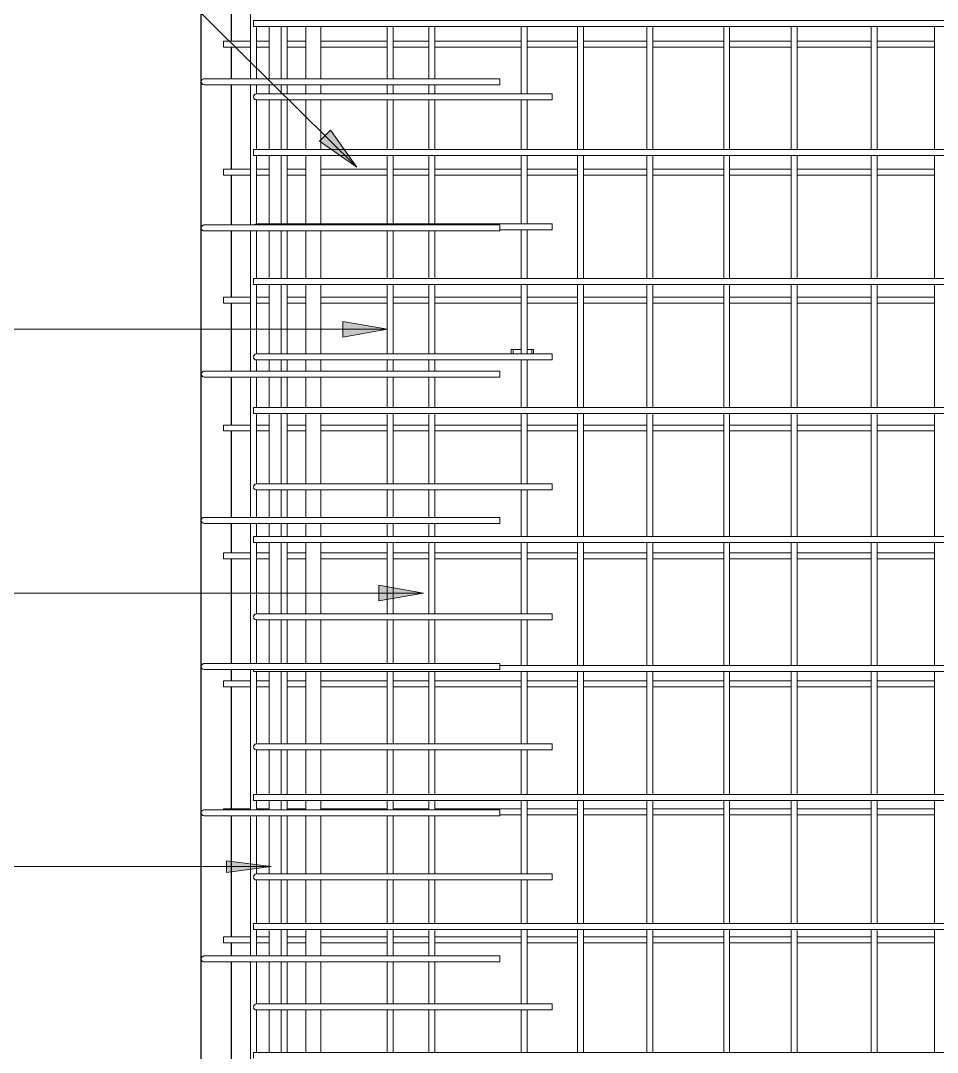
# Model space of a CAD drawing. Header units: millimetres. Extents: x 15382 to 36280, y -2060 to 13564.
# Drawn here: x 18068 to 19296, y 734 to 2115 of the extents above; entities that cross this region are included whole.
import ezdxf

# ---------------------------------------------------------------- set-up
doc = ezdxf.new("R2010")
doc.units = ezdxf.units.MM
for name, color, linetype, lineweight in [('A-GENM', 13, 'Continuous', 18), ('A-WALL', 113, 'Continuous', 25), ('S-RBAR', 171, 'Continuous', 18), ('S-RBAR-IDEN', 171, 'Continuous', 9)]:
    doc.layers.add(name, color=color, linetype=linetype, lineweight=lineweight)

# ---------------------------------------------------------------- blocks, each defined once
blk = doc.blocks.new('RR spread anchor face based - RR-SA-2_5-200-V7-Elevation Front 1')
at = {"layer": 'A-GENM'}
for p, q in [((18725.1, 1675), (18727.6, 1675)), ((18725.1, 1669.1), (18725.1, 1675)), ((18727.6, 1675), (18738.6, 1675)), ((18727.6, 1675), (18727.6, 1669.1)), ((18746.6, 1675), (18752.6, 1675)), ((18752.6, 1675), (18755.1, 1675)), ((18752.6, 1675), (18752.6, 1669.1)), ((18755.1, 1675), (18755.1, 1669.1))]:
    blk.add_line(p, q, dxfattribs=at)

msp = doc.modelspace()

# ---------------------------------------------------------------- hatches: boundary and pattern name
at = {"layer": 'S-RBAR-IDEN'}
for points in [[(18518.5, 1919.2), (18483.3, 1968.9), (18468.4, 1953.9)], [(18559.5, 1702.1), (18499.5, 1712.7), (18499.5, 1691.6)], [(18607.9, 1348.9), (18547.9, 1359.5), (18547.9, 1338.3)], [(18403.9, 982.5), (18343.9, 990.4), (18343.9, 974.6)]]:
    msp.add_hatch(color=256, dxfattribs=at).paths.add_polyline_path(points)

# ---------------------------------------------------------------- linework, layer by layer
at = {"layer": 'A-WALL'}
for p, q in [((18310.1, -1395), (18310.1, 3060)), ((18350.1, 2225.4), (18350.1, 2087.9)), ((18350.1, 2079.9), (18350.1, 2037.6)), ((18350.1, 2029.6), (18350.1, 1916.6)), ((18350.1, 1908.6), (18350.1, 1841.8)), ((18350.1, 1833.8), (18350.1, 1745.2)), ((18350.1, 1737.2), (18350.1, 1646)), ((18350.1, 1638), (18350.1, 1573.9)), ((18350.1, 1565.9), (18350.1, 1450.2)), ((18350.1, 1442.2), (18350.1, 1402.5)), ((18350.1, 1394.5), (18350.1, 1254.4)), ((18350.1, 1246.4), (18350.1, 1231.2)), ((18350.1, 1223.2), (18350.1, 1059.8)), ((18350.1, 1050.6), (18350.1, 888.5)), ((18350.1, 880.5), (18350.1, 862.8)), ((18350.1, 854.8), (18350.1, 717.1))]:
    msp.add_line(p, q, dxfattribs=at)
at = {"layer": 'S-RBAR'}
for p, q in [((18376.1, 2037.6), (18376.1, 2225.4)), ((18380.1, 2115.5), (20434.6, 2115.5)), ((18380.1, 2107.5), (18380.1, 2115.5)), ((18380.1, 2107.5), (20434.6, 2107.5)), ((18384.1, 2037.6), (18384.1, 2107.5)), ((18401.1, 2037.6), (18401.1, 2107.5)), ((18417.1, 2037.6), (18417.1, 2107.5)), ((18417.3, 2037.6), (18417.3, 2107.5)), ((18425.3, 2037.6), (18425.3, 2107.5)), ((18450.1, 2037.6), (18450.1, 2107.5)), ((18470.1, 2037.6), (18470.1, 2107.5)), ((18559.2, 2037.6), (18559.2, 2107.5)), ((18567.2, 2037.6), (18567.2, 2107.5)), ((18614.7, 2037.6), (18614.7, 2107.5)), ((18622.7, 2037.6), (18622.7, 2107.5)), ((18738.6, 2017.4), (18738.6, 2107.5)), ((18746.6, 2017.4), (18746.6, 2107.5)), ((18813.7, 1942.8), (18813.7, 2107.5)), ((18821.7, 1942.8), (18821.7, 2107.5)), ((18906.7, 1942.8), (18906.7, 2107.5)), ((18914.7, 1942.8), (18914.7, 2107.5)), ((19009.6, 1942.8), (19009.6, 2107.5)), ((19017.6, 1942.8), (19017.6, 2107.5)), ((19099.8, 1942.8), (19099.8, 2107.5)), ((19107.8, 1942.8), (19107.8, 2107.5)), ((19207, 1942.8), (19207, 2107.5)), ((19215, 1942.8), (19215, 2107.5)), ((19291.7, 1942.8), (19291.7, 2107.5)), ((18340.1, 2087.9), (18376.1, 2087.9)), ((18340.1, 2079.9), (18340.1, 2087.9)), ((18384.1, 2087.9), (18401.1, 2087.9)), ((18425.3, 2087.9), (18450.1, 2087.9)), ((18470.1, 2087.9), (18559.2, 2087.9)), ((18567.2, 2087.9), (18614.7, 2087.9)), ((18622.7, 2087.9), (18738.6, 2087.9)), ((18746.6, 2087.9), (18813.7, 2087.9)), ((18821.7, 2087.9), (18906.7, 2087.9)), ((18914.7, 2087.9), (19009.6, 2087.9)), ((19017.6, 2087.9), (19099.8, 2087.9)), ((19107.8, 2087.9), (19207, 2087.9)), ((19215, 2087.9), (19291.7, 2087.9)), ((18340.1, 2079.9), (18376.1, 2079.9)), ((18384.1, 2079.9), (18401.1, 2079.9)), ((18425.3, 2079.9), (18450.1, 2079.9)), ((18470.1, 2079.9), (18559.2, 2079.9)), ((18567.2, 2079.9), (18614.7, 2079.9)), ((18622.7, 2079.9), (18738.6, 2079.9)), ((18746.6, 2079.9), (18813.7, 2079.9)), ((18821.7, 2079.9), (18906.7, 2079.9)), ((18914.7, 2079.9), (19009.6, 2079.9)), ((19017.6, 2079.9), (19099.8, 2079.9)), ((19107.8, 2079.9), (19207, 2079.9)), ((19215, 2079.9), (19291.7, 2079.9)), ((18314.1, 2037.6), (18334.1, 2037.6)), ((18710.1, 2037.6), (18334.1, 2037.6)), ((18710.1, 2037.6), (18710.1, 2029.6)), ((18314.1, 2029.6), (18334.1, 2029.6)), ((18710.1, 2029.6), (18334.1, 2029.6)), ((18376.1, 1841.8), (18376.1, 2029.6)), ((18384.1, 2017.4), (18384.1, 2029.6)), ((18401.1, 2017.4), (18401.1, 2029.6)), ((18417.1, 2017.4), (18417.1, 2029.6)), ((18417.3, 2017.4), (18417.3, 2029.6)), ((18425.3, 2017.4), (18425.3, 2029.6)), ((18450.1, 2017.4), (18450.1, 2029.6)), ((18470.1, 2017.4), (18470.1, 2029.6)), ((18559.2, 2017.4), (18559.2, 2029.6)), ((18567.2, 2017.4), (18567.2, 2029.6)), ((18614.7, 2017.4), (18614.7, 2029.6)), ((18622.7, 2017.4), (18622.7, 2029.6)), ((18420.1, 2017.4), (18384.1, 2017.4)), ((18384.1, 1942.8), (18384.1, 2009.4)), ((18420.1, 2009.4), (18384.1, 2009.4)), ((18401.1, 1942.8), (18401.1, 2009.4)), ((18417.1, 1942.8), (18417.1, 2009.4)), ((18417.3, 1942.8), (18417.3, 2009.4)), ((18420.1, 2017.4), (18780.1, 2017.4)), ((18420.1, 2009.4), (18780.1, 2009.4)), ((18425.3, 1942.8), (18425.3, 2009.4)), ((18450.1, 1942.8), (18450.1, 2009.4)), ((18470.1, 1942.8), (18470.1, 2009.4)), ((18559.2, 1942.8), (18559.2, 2009.4)), ((18567.2, 1942.8), (18567.2, 2009.4)), ((18614.7, 1942.8), (18614.7, 2009.4)), ((18622.7, 1942.8), (18622.7, 2009.4)), ((18738.6, 1942.8), (18738.6, 2009.4)), ((18746.6, 1942.8), (18746.6, 2009.4)), ((18780.1, 2009.4), (18780.1, 2017.4)), ((18380.1, 1942.8), (20434.6, 1942.8)), ((18380.1, 1934.8), (18380.1, 1942.8)), ((18380.1, 1934.8), (20434.6, 1934.8)), ((18384.1, 1843.3), (18384.1, 1934.8)), ((18401.1, 1843.3), (18401.1, 1934.8)), ((18417.1, 1843.3), (18417.1, 1934.8)), ((18417.3, 1843.3), (18417.3, 1934.8)), ((18425.3, 1843.3), (18425.3, 1934.8)), ((18450.1, 1843.3), (18450.1, 1934.8)), ((18470.1, 1843.3), (18470.1, 1934.8)), ((18559.2, 1843.3), (18559.2, 1934.8)), ((18567.2, 1843.3), (18567.2, 1934.8)), ((18614.7, 1843.3), (18614.7, 1934.8)), ((18622.7, 1843.3), (18622.7, 1934.8)), ((18738.6, 1843.3), (18738.6, 1934.8)), ((18746.6, 1843.3), (18746.6, 1934.8)), ((18813.7, 1770), (18813.7, 1934.8)), ((18821.7, 1770), (18821.7, 1934.8)), ((18906.7, 1770), (18906.7, 1934.8)), ((18914.7, 1770), (18914.7, 1934.8)), ((19009.6, 1770), (19009.6, 1934.8)), ((19017.6, 1770), (19017.6, 1934.8)), ((19099.8, 1770), (19099.8, 1934.8)), ((19107.8, 1770), (19107.8, 1934.8)), ((19207, 1770), (19207, 1934.8)), ((19215, 1770), (19215, 1934.8)), ((19291.7, 1770), (19291.7, 1934.8)), ((18340.1, 1916.6), (18376.1, 1916.6)), ((18340.1, 1908.6), (18340.1, 1916.6)), ((18340.1, 1908.6), (18376.1, 1908.6)), ((18384.1, 1916.6), (18401.1, 1916.6)), ((18384.1, 1908.6), (18401.1, 1908.6)), ((18425.3, 1916.6), (18450.1, 1916.6)), ((18425.3, 1908.6), (18450.1, 1908.6)), ((18470.1, 1916.6), (18559.2, 1916.6)), ((18470.1, 1908.6), (18559.2, 1908.6)), ((18567.2, 1916.6), (18614.7, 1916.6)), ((18567.2, 1908.6), (18614.7, 1908.6)), ((18622.7, 1916.6), (18738.6, 1916.6)), ((18622.7, 1908.6), (18738.6, 1908.6)), ((18746.6, 1916.6), (18813.7, 1916.6)), ((18746.6, 1908.6), (18813.7, 1908.6)), ((18821.7, 1916.6), (18906.7, 1916.6)), ((18821.7, 1908.6), (18906.7, 1908.6)), ((18914.7, 1916.6), (19009.6, 1916.6)), ((18914.7, 1908.6), (19009.6, 1908.6)), ((19017.6, 1916.6), (19099.8, 1916.6)), ((19017.6, 1908.6), (19099.8, 1908.6)), ((19107.8, 1916.6), (19207, 1916.6)), ((19107.8, 1908.6), (19207, 1908.6)), ((19215, 1916.6), (19291.7, 1916.6)), ((19215, 1908.6), (19291.7, 1908.6)), ((18314.1, 1841.8), (18334.1, 1841.8)), ((18710.1, 1841.8), (18334.1, 1841.8)), ((18420.1, 1843.3), (18384.1, 1843.3)), ((18420.1, 1843.3), (18780.1, 1843.3)), ((18710.1, 1841.8), (18710.1, 1833.8)), ((18780.1, 1835.3), (18780.1, 1843.3)), ((18314.1, 1833.8), (18334.1, 1833.8)), ((18710.1, 1833.8), (18334.1, 1833.8)), ((18376.1, 1646), (18376.1, 1833.8)), ((18384.1, 1770), (18384.1, 1833.8)), ((18401.1, 1770), (18401.1, 1833.8)), ((18417.1, 1770), (18417.1, 1833.8)), ((18417.3, 1770), (18417.3, 1833.8)), ((18425.3, 1770), (18425.3, 1833.8)), ((18450.1, 1770), (18450.1, 1833.8)), ((18470.1, 1770), (18470.1, 1833.8)), ((18559.2, 1770), (18559.2, 1833.8)), ((18567.2, 1770), (18567.2, 1833.8)), ((18614.7, 1770), (18614.7, 1833.8)), ((18622.7, 1770), (18622.7, 1833.8)), ((18710.1, 1835.3), (18780.1, 1835.3)), ((18738.6, 1770), (18738.6, 1835.3)), ((18746.6, 1770), (18746.6, 1835.3)), ((18380.1, 1770), (20434.6, 1770)), ((18380.1, 1762), (18380.1, 1770)), ((18380.1, 1762), (20434.6, 1762)), ((18384.1, 1669.1), (18384.1, 1762)), ((18401.1, 1669.1), (18401.1, 1762)), ((18417.1, 1669.1), (18417.1, 1762)), ((18417.3, 1669.1), (18417.3, 1762)), ((18425.3, 1669.1), (18425.3, 1762)), ((18450.1, 1669.1), (18450.1, 1762)), ((18470.1, 1669.1), (18470.1, 1762)), ((18559.2, 1669.1), (18559.2, 1762)), ((18567.2, 1669.1), (18567.2, 1762)), ((18614.7, 1669.1), (18614.7, 1762)), ((18622.7, 1669.1), (18622.7, 1762)), ((18738.6, 1669.1), (18738.6, 1762)), ((18746.6, 1669.1), (18746.6, 1762)), ((18813.7, 1597.3), (18813.7, 1762)), ((18821.7, 1597.3), (18821.7, 1762)), ((18906.7, 1597.3), (18906.7, 1762)), ((18914.7, 1597.3), (18914.7, 1762)), ((19009.6, 1597.3), (19009.6, 1762)), ((19017.6, 1597.3), (19017.6, 1762)), ((19099.8, 1597.3), (19099.8, 1762)), ((19107.8, 1597.3), (19107.8, 1762)), ((19207, 1597.3), (19207, 1762)), ((19215, 1597.3), (19215, 1762)), ((19291.7, 1597.3), (19291.7, 1762)), ((18340.1, 1745.2), (18376.1, 1745.2)), ((18340.1, 1737.2), (18340.1, 1745.2)), ((18384.1, 1745.2), (18401.1, 1745.2)), ((18425.3, 1745.2), (18450.1, 1745.2)), ((18470.1, 1745.2), (18559.2, 1745.2)), ((18567.2, 1745.2), (18614.7, 1745.2)), ((18622.7, 1745.2), (18738.6, 1745.2)), ((18746.6, 1745.2), (18813.7, 1745.2)), ((18821.7, 1745.2), (18906.7, 1745.2)), ((18914.7, 1745.2), (19009.6, 1745.2)), ((19017.6, 1745.2), (19099.8, 1745.2)), ((19107.8, 1745.2), (19207, 1745.2)), ((19215, 1745.2), (19291.7, 1745.2)), ((18340.1, 1737.2), (18376.1, 1737.2)), ((18384.1, 1737.2), (18401.1, 1737.2)), ((18425.3, 1737.2), (18450.1, 1737.2)), ((18470.1, 1737.2), (18559.2, 1737.2)), ((18567.2, 1737.2), (18614.7, 1737.2)), ((18622.7, 1737.2), (18738.6, 1737.2)), ((18746.6, 1737.2), (18813.7, 1737.2)), ((18821.7, 1737.2), (18906.7, 1737.2)), ((18914.7, 1737.2), (19009.6, 1737.2)), ((19017.6, 1737.2), (19099.8, 1737.2)), ((19107.8, 1737.2), (19207, 1737.2)), ((19215, 1737.2), (19291.7, 1737.2)), ((18420.1, 1669.1), (18384.1, 1669.1)), ((18384.1, 1646), (18384.1, 1661.1)), ((18420.1, 1661.1), (18384.1, 1661.1)), ((18401.1, 1646), (18401.1, 1661.1)), ((18417.1, 1646), (18417.1, 1661.1)), ((18417.3, 1646), (18417.3, 1661.1)), ((18420.1, 1669.1), (18780.1, 1669.1)), ((18420.1, 1661.1), (18780.1, 1661.1)), ((18425.3, 1646), (18425.3, 1661.1)), ((18450.1, 1646), (18450.1, 1661.1)), ((18470.1, 1646), (18470.1, 1661.1)), ((18559.2, 1646), (18559.2, 1661.1)), ((18567.2, 1646), (18567.2, 1661.1)), ((18614.7, 1646), (18614.7, 1661.1)), ((18622.7, 1646), (18622.7, 1661.1)), ((18738.6, 1597.3), (18738.6, 1661.1)), ((18746.6, 1597.3), (18746.6, 1661.1)), ((18780.1, 1661.1), (18780.1, 1669.1)), ((18314.1, 1646), (18334.1, 1646)), ((18710.1, 1646), (18334.1, 1646)), ((18710.1, 1646), (18710.1, 1638)), ((18314.1, 1638), (18334.1, 1638)), ((18710.1, 1638), (18334.1, 1638)), ((18376.1, 1450.2), (18376.1, 1638)), ((18384.1, 1597.3), (18384.1, 1638)), ((18401.1, 1597.3), (18401.1, 1638)), ((18417.1, 1597.3), (18417.1, 1638)), ((18417.3, 1597.3), (18417.3, 1638)), ((18425.3, 1597.3), (18425.3, 1638)), ((18450.1, 1597.3), (18450.1, 1638)), ((18470.1, 1597.3), (18470.1, 1638)), ((18559.2, 1597.3), (18559.2, 1638)), ((18567.2, 1597.3), (18567.2, 1638)), ((18614.7, 1597.3), (18614.7, 1638)), ((18622.7, 1597.3), (18622.7, 1638)), ((18380.1, 1597.3), (20434.6, 1597.3)), ((18380.1, 1589.3), (18380.1, 1597.3)), ((18380.1, 1589.3), (20434.6, 1589.3)), ((18384.1, 1495), (18384.1, 1589.3)), ((18401.1, 1495), (18401.1, 1589.3)), ((18417.1, 1495), (18417.1, 1589.3)), ((18417.3, 1495), (18417.3, 1589.3)), ((18425.3, 1495), (18425.3, 1589.3)), ((18450.1, 1495), (18450.1, 1589.3)), ((18470.1, 1495), (18470.1, 1589.3)), ((18559.2, 1495), (18559.2, 1589.3)), ((18567.2, 1495), (18567.2, 1589.3)), ((18614.7, 1495), (18614.7, 1589.3)), ((18622.7, 1495), (18622.7, 1589.3)), ((18738.6, 1495), (18738.6, 1589.3)), ((18746.6, 1495), (18746.6, 1589.3)), ((18813.7, 1424.6), (18813.7, 1589.3)), ((18821.7, 1424.6), (18821.7, 1589.3)), ((18906.7, 1424.6), (18906.7, 1589.3)), ((18914.7, 1424.6), (18914.7, 1589.3)), ((19009.6, 1424.6), (19009.6, 1589.3)), ((19017.6, 1424.6), (19017.6, 1589.3)), ((19099.8, 1424.6), (19099.8, 1589.3)), ((19107.8, 1424.6), (19107.8, 1589.3)), ((19207, 1424.6), (19207, 1589.3)), ((19215, 1424.6), (19215, 1589.3)), ((19291.7, 1424.6), (19291.7, 1589.3)), ((18340.1, 1573.9), (18376.1, 1573.9)), ((18340.1, 1565.9), (18340.1, 1573.9)), ((18340.1, 1565.9), (18376.1, 1565.9)), ((18384.1, 1573.9), (18401.1, 1573.9)), ((18384.1, 1565.9), (18401.1, 1565.9)), ((18425.3, 1573.9), (18450.1, 1573.9)), ((18425.3, 1565.9), (18450.1, 1565.9)), ((18470.1, 1573.9), (18559.2, 1573.9)), ((18470.1, 1565.9), (18559.2, 1565.9)), ((18567.2, 1573.9), (18614.7, 1573.9)), ((18567.2, 1565.9), (18614.7, 1565.9)), ((18622.7, 1573.9), (18738.6, 1573.9)), ((18622.7, 1565.9), (18738.6, 1565.9)), ((18746.6, 1573.9), (18813.7, 1573.9)), ((18746.6, 1565.9), (18813.7, 1565.9)), ((18821.7, 1573.9), (18906.7, 1573.9)), ((18821.7, 1565.9), (18906.7, 1565.9)), ((18914.7, 1573.9), (19009.6, 1573.9)), ((18914.7, 1565.9), (19009.6, 1565.9)), ((19017.6, 1573.9), (19099.8, 1573.9)), ((19017.6, 1565.9), (19099.8, 1565.9)), ((19107.8, 1573.9), (19207, 1573.9)), ((19107.8, 1565.9), (19207, 1565.9)), ((19215, 1573.9), (19291.7, 1573.9)), ((19215, 1565.9), (19291.7, 1565.9)), ((18420.1, 1495), (18384.1, 1495)), ((18420.1, 1495), (18780.1, 1495)), ((18780.1, 1487), (18780.1, 1495)), ((18384.1, 1450.2), (18384.1, 1487)), ((18420.1, 1487), (18384.1, 1487)), ((18401.1, 1450.2), (18401.1, 1487)), ((18417.1, 1450.2), (18417.1, 1487)), ((18417.3, 1450.2), (18417.3, 1487)), ((18420.1, 1487), (18780.1, 1487)), ((18425.3, 1450.2), (18425.3, 1487)), ((18450.1, 1450.2), (18450.1, 1487)), ((18470.1, 1450.2), (18470.1, 1487)), ((18559.2, 1450.2), (18559.2, 1487)), ((18567.2, 1450.2), (18567.2, 1487)), ((18614.7, 1450.2), (18614.7, 1487)), ((18622.7, 1450.2), (18622.7, 1487)), ((18738.6, 1424.6), (18738.6, 1487)), ((18746.6, 1424.6), (18746.6, 1487)), ((18314.1, 1450.2), (18334.1, 1450.2)), ((18314.1, 1442.2), (18334.1, 1442.2)), ((18710.1, 1450.2), (18334.1, 1450.2)), ((18710.1, 1442.2), (18334.1, 1442.2)), ((18376.1, 1254.4), (18376.1, 1442.2)), ((18384.1, 1424.6), (18384.1, 1442.2)), ((18401.1, 1424.6), (18401.1, 1442.2)), ((18417.1, 1424.6), (18417.1, 1442.2)), ((18417.3, 1424.6), (18417.3, 1442.2)), ((18425.3, 1424.6), (18425.3, 1442.2)), ((18450.1, 1424.6), (18450.1, 1442.2)), ((18470.1, 1424.6), (18470.1, 1442.2)), ((18559.2, 1424.6), (18559.2, 1442.2)), ((18567.2, 1424.6), (18567.2, 1442.2)), ((18614.7, 1424.6), (18614.7, 1442.2)), ((18622.7, 1424.6), (18622.7, 1442.2)), ((18710.1, 1450.2), (18710.1, 1442.2)), ((18380.1, 1424.6), (20434.6, 1424.6)), ((18380.1, 1416.6), (18380.1, 1424.6)), ((18380.1, 1416.6), (20434.6, 1416.6)), ((18384.1, 1320.9), (18384.1, 1416.6)), ((18401.1, 1320.9), (18401.1, 1416.6)), ((18417.1, 1320.9), (18417.1, 1416.6)), ((18417.3, 1320.9), (18417.3, 1416.6)), ((18425.3, 1320.9), (18425.3, 1416.6)), ((18450.1, 1320.9), (18450.1, 1416.6)), ((18470.1, 1320.9), (18470.1, 1416.6)), ((18559.2, 1320.9), (18559.2, 1416.6)), ((18567.2, 1320.9), (18567.2, 1416.6)), ((18614.7, 1320.9), (18614.7, 1416.6)), ((18622.7, 1320.9), (18622.7, 1416.6)), ((18738.6, 1320.9), (18738.6, 1416.6)), ((18746.6, 1320.9), (18746.6, 1416.6)), ((18813.7, 1251.9), (18813.7, 1416.6)), ((18821.7, 1251.9), (18821.7, 1416.6)), ((18906.7, 1251.9), (18906.7, 1416.6)), ((18914.7, 1251.9), (18914.7, 1416.6)), ((19009.6, 1251.9), (19009.6, 1416.6)), ((19017.6, 1251.9), (19017.6, 1416.6)), ((19099.8, 1251.9), (19099.8, 1416.6)), ((19107.8, 1251.9), (19107.8, 1416.6)), ((19207, 1251.9), (19207, 1416.6)), ((19215, 1251.9), (19215, 1416.6)), ((19291.7, 1251.9), (19291.7, 1416.6)), ((18340.1, 1402.5), (18376.1, 1402.5)), ((18340.1, 1394.5), (18340.1, 1402.5)), ((18384.1, 1402.5), (18401.1, 1402.5)), ((18425.3, 1402.5), (18450.1, 1402.5)), ((18470.1, 1402.5), (18559.2, 1402.5)), ((18567.2, 1402.5), (18614.7, 1402.5)), ((18622.7, 1402.5), (18738.6, 1402.5)), ((18746.6, 1402.5), (18813.7, 1402.5)), ((18821.7, 1402.5), (18906.7, 1402.5)), ((18914.7, 1402.5), (19009.6, 1402.5)), ((19017.6, 1402.5), (19099.8, 1402.5)), ((19107.8, 1402.5), (19207, 1402.5)), ((19215, 1402.5), (19291.7, 1402.5)), ((18340.1, 1394.5), (18376.1, 1394.5)), ((18384.1, 1394.5), (18401.1, 1394.5)), ((18425.3, 1394.5), (18450.1, 1394.5)), ((18470.1, 1394.5), (18559.2, 1394.5)), ((18567.2, 1394.5), (18614.7, 1394.5)), ((18622.7, 1394.5), (18738.6, 1394.5)), ((18746.6, 1394.5), (18813.7, 1394.5)), ((18821.7, 1394.5), (18906.7, 1394.5)), ((18914.7, 1394.5), (19009.6, 1394.5)), ((19017.6, 1394.5), (19099.8, 1394.5)), ((19107.8, 1394.5), (19207, 1394.5)), ((19215, 1394.5), (19291.7, 1394.5)), ((18420.1, 1320.9), (18384.1, 1320.9)), ((18384.1, 1254.4), (18384.1, 1312.9)), ((18420.1, 1312.9), (18384.1, 1312.9)), ((18401.1, 1254.4), (18401.1, 1312.9)), ((18417.1, 1254.4), (18417.1, 1312.9)), ((18417.3, 1254.4), (18417.3, 1312.9)), ((18420.1, 1320.9), (18780.1, 1320.9)), ((18420.1, 1312.9), (18780.1, 1312.9)), ((18425.3, 1254.4), (18425.3, 1312.9)), ((18450.1, 1254.4), (18450.1, 1312.9)), ((18470.1, 1254.4), (18470.1, 1312.9)), ((18559.2, 1254.4), (18559.2, 1312.9)), ((18567.2, 1254.4), (18567.2, 1312.9)), ((18614.7, 1254.4), (18614.7, 1312.9)), ((18622.7, 1254.4), (18622.7, 1312.9)), ((18738.6, 1251.9), (18738.6, 1312.9)), ((18746.6, 1251.9), (18746.6, 1312.9)), ((18780.1, 1312.9), (18780.1, 1320.9)), ((18314.1, 1254.4), (18334.1, 1254.4)), ((18314.1, 1246.4), (18334.1, 1246.4)), ((18710.1, 1254.4), (18334.1, 1254.4)), ((18710.1, 1246.4), (18334.1, 1246.4)), ((18376.1, 1058.6), (18376.1, 1246.4)), ((18380.1, 1243.9), (18380.1, 1246.4)), ((18380.1, 1243.9), (20434.6, 1243.9)), ((18384.1, 1146.8), (18384.1, 1243.9)), ((18401.1, 1146.8), (18401.1, 1243.9)), ((18417.1, 1146.8), (18417.1, 1243.9)), ((18417.3, 1146.8), (18417.3, 1243.9)), ((18425.3, 1146.8), (18425.3, 1243.9)), ((18450.1, 1146.8), (18450.1, 1243.9)), ((18470.1, 1146.8), (18470.1, 1243.9)), ((18559.2, 1146.8), (18559.2, 1243.9)), ((18567.2, 1146.8), (18567.2, 1243.9)), ((18614.7, 1146.8), (18614.7, 1243.9)), ((18622.7, 1146.8), (18622.7, 1243.9)), ((18710.1, 1254.4), (18710.1, 1246.4)), ((18710.1, 1251.9), (20297, 1251.9)), ((18738.6, 1146.8), (18738.6, 1243.9)), ((18746.6, 1146.8), (18746.6, 1243.9)), ((18813.7, 1079.1), (18813.7, 1243.9)), ((18821.7, 1079.1), (18821.7, 1243.9)), ((18906.7, 1079.1), (18906.7, 1243.9)), ((18914.7, 1079.1), (18914.7, 1243.9)), ((19009.6, 1079.1), (19009.6, 1243.9)), ((19017.6, 1079.1), (19017.6, 1243.9)), ((19099.8, 1079.1), (19099.8, 1243.9)), ((19107.8, 1079.1), (19107.8, 1243.9)), ((19207, 1079.1), (19207, 1243.9)), ((19215, 1079.1), (19215, 1243.9)), ((19291.7, 1079.1), (19291.7, 1243.9)), ((18340.1, 1231.2), (18376.1, 1231.2)), ((18340.1, 1223.2), (18340.1, 1231.2)), ((18384.1, 1231.2), (18401.1, 1231.2)), ((18425.3, 1231.2), (18450.1, 1231.2)), ((18470.1, 1231.2), (18559.2, 1231.2)), ((18567.2, 1231.2), (18614.7, 1231.2)), ((18622.7, 1231.2), (18738.6, 1231.2)), ((18746.6, 1231.2), (18813.7, 1231.2)), ((18821.7, 1231.2), (18906.7, 1231.2)), ((18914.7, 1231.2), (19009.6, 1231.2)), ((19017.6, 1231.2), (19099.8, 1231.2)), ((19107.8, 1231.2), (19207, 1231.2)), ((19215, 1231.2), (19291.7, 1231.2)), ((18340.1, 1223.2), (18376.1, 1223.2)), ((18384.1, 1223.2), (18401.1, 1223.2)), ((18425.3, 1223.2), (18450.1, 1223.2)), ((18470.1, 1223.2), (18559.2, 1223.2)), ((18567.2, 1223.2), (18614.7, 1223.2)), ((18622.7, 1223.2), (18738.6, 1223.2)), ((18746.6, 1223.2), (18813.7, 1223.2)), ((18821.7, 1223.2), (18906.7, 1223.2)), ((18914.7, 1223.2), (19009.6, 1223.2)), ((19017.6, 1223.2), (19099.8, 1223.2)), ((19107.8, 1223.2), (19207, 1223.2)), ((19215, 1223.2), (19291.7, 1223.2)), ((18420.1, 1146.8), (18384.1, 1146.8)), ((18384.1, 1079.1), (18384.1, 1138.8)), ((18420.1, 1138.8), (18384.1, 1138.8)), ((18401.1, 1079.1), (18401.1, 1138.8)), ((18417.1, 1079.1), (18417.1, 1138.8)), ((18417.3, 1079.1), (18417.3, 1138.8)), ((18420.1, 1146.8), (18780.1, 1146.8)), ((18420.1, 1138.8), (18780.1, 1138.8)), ((18425.3, 1079.1), (18425.3, 1138.8)), ((18450.1, 1079.1), (18450.1, 1138.8)), ((18470.1, 1079.1), (18470.1, 1138.8)), ((18559.2, 1079.1), (18559.2, 1138.8)), ((18567.2, 1079.1), (18567.2, 1138.8)), ((18614.7, 1079.1), (18614.7, 1138.8)), ((18622.7, 1079.1), (18622.7, 1138.8)), ((18738.6, 1079.1), (18738.6, 1138.8)), ((18746.6, 1079.1), (18746.6, 1138.8)), ((18780.1, 1138.8), (18780.1, 1146.8)), ((18380.1, 1079.1), (20434.6, 1079.1)), ((18380.1, 1071.1), (18380.1, 1079.1)), ((18380.1, 1071.1), (20434.6, 1071.1)), ((18384.1, 1058.6), (18384.1, 1071.1)), ((18401.1, 1058.6), (18401.1, 1071.1)), ((18417.1, 1058.6), (18417.1, 1071.1)), ((18417.3, 1058.6), (18417.3, 1071.1)), ((18425.3, 1058.6), (18425.3, 1071.1)), ((18450.1, 1058.6), (18450.1, 1071.1)), ((18470.1, 1058.6), (18470.1, 1071.1)), ((18559.2, 1058.6), (18559.2, 1071.1)), ((18567.2, 1058.6), (18567.2, 1071.1)), ((18614.7, 1058.6), (18614.7, 1071.1)), ((18622.7, 1058.6), (18622.7, 1071.1)), ((18738.6, 972.6), (18738.6, 1071.1)), ((18746.6, 972.6), (18746.6, 1071.1)), ((18813.7, 906.4), (18813.7, 1071.1)), ((18821.7, 906.4), (18821.7, 1071.1)), ((18906.7, 906.4), (18906.7, 1071.1)), ((18914.7, 906.4), (18914.7, 1071.1)), ((19009.6, 906.4), (19009.6, 1071.1)), ((19017.6, 906.4), (19017.6, 1071.1)), ((19099.8, 906.4), (19099.8, 1071.1)), ((19107.8, 906.4), (19107.8, 1071.1)), ((19207, 906.4), (19207, 1071.1)), ((19215, 906.4), (19215, 1071.1)), ((19291.7, 906.4), (19291.7, 1071.1)), ((18314.1, 1058.6), (18334.1, 1058.6)), ((18314.1, 1050.6), (18334.1, 1050.6)), ((18710.1, 1058.6), (18334.1, 1058.6)), ((18710.1, 1050.6), (18334.1, 1050.6)), ((18340.1, 1059.8), (18376.1, 1059.8)), ((18340.1, 1058.6), (18340.1, 1059.8)), ((18376.1, 862.8), (18376.1, 1050.6)), ((18384.1, 1059.8), (18401.1, 1059.8)), ((18384.1, 972.6), (18384.1, 1050.6)), ((18401.1, 972.6), (18401.1, 1050.6)), ((18417.1, 972.6), (18417.1, 1050.6)), ((18417.3, 972.6), (18417.3, 1050.6)), ((18425.3, 1059.8), (18450.1, 1059.8)), ((18425.3, 972.6), (18425.3, 1050.6)), ((18450.1, 972.6), (18450.1, 1050.6)), ((18470.1, 1059.8), (18559.2, 1059.8)), ((18470.1, 972.6), (18470.1, 1050.6)), ((18559.2, 972.6), (18559.2, 1050.6)), ((18567.2, 1059.8), (18614.7, 1059.8)), ((18567.2, 972.6), (18567.2, 1050.6)), ((18614.7, 972.6), (18614.7, 1050.6)), ((18622.7, 1059.8), (18738.6, 1059.8)), ((18622.7, 972.6), (18622.7, 1050.6)), ((18710.1, 1058.6), (18710.1, 1050.6)), ((18710.1, 1051.8), (18738.6, 1051.8)), ((18746.6, 1059.8), (18813.7, 1059.8)), ((18746.6, 1051.8), (18813.7, 1051.8)), ((18821.7, 1059.8), (18906.7, 1059.8)), ((18821.7, 1051.8), (18906.7, 1051.8)), ((18914.7, 1059.8), (19009.6, 1059.8)), ((18914.7, 1051.8), (19009.6, 1051.8)), ((19017.6, 1059.8), (19099.8, 1059.8)), ((19017.6, 1051.8), (19099.8, 1051.8)), ((19107.8, 1059.8), (19207, 1059.8)), ((19107.8, 1051.8), (19207, 1051.8)), ((19215, 1059.8), (19291.7, 1059.8)), ((19215, 1051.8), (19291.7, 1051.8)), ((18420.1, 972.6), (18384.1, 972.6)), ((18420.1, 972.6), (18780.1, 972.6)), ((18780.1, 964.6), (18780.1, 972.6)), ((18384.1, 906.4), (18384.1, 964.6)), ((18420.1, 964.6), (18384.1, 964.6)), ((18401.1, 906.4), (18401.1, 964.6)), ((18417.1, 906.4), (18417.1, 964.6)), ((18417.3, 906.4), (18417.3, 964.6)), ((18420.1, 964.6), (18780.1, 964.6)), ((18425.3, 906.4), (18425.3, 964.6)), ((18450.1, 906.4), (18450.1, 964.6)), ((18470.1, 906.4), (18470.1, 964.6)), ((18559.2, 906.4), (18559.2, 964.6)), ((18567.2, 906.4), (18567.2, 964.6)), ((18614.7, 906.4), (18614.7, 964.6)), ((18622.7, 906.4), (18622.7, 964.6)), ((18738.6, 906.4), (18738.6, 964.6)), ((18746.6, 906.4), (18746.6, 964.6)), ((18380.1, 906.4), (20434.6, 906.4)), ((18380.1, 898.4), (18380.1, 906.4)), ((18380.1, 898.4), (20434.6, 898.4)), ((18384.1, 862.8), (18384.1, 898.4)), ((18401.1, 862.8), (18401.1, 898.4)), ((18417.1, 862.8), (18417.1, 898.4)), ((18417.3, 862.8), (18417.3, 898.4)), ((18425.3, 862.8), (18425.3, 898.4)), ((18450.1, 862.8), (18450.1, 898.4)), ((18470.1, 862.8), (18470.1, 898.4)), ((18559.2, 862.8), (18559.2, 898.4)), ((18567.2, 862.8), (18567.2, 898.4)), ((18614.7, 862.8), (18614.7, 898.4)), ((18622.7, 862.8), (18622.7, 898.4)), ((18738.6, 798.5), (18738.6, 898.4)), ((18746.6, 798.5), (18746.6, 898.4)), ((18813.7, 733.7), (18813.7, 898.4)), ((18821.7, 733.7), (18821.7, 898.4)), ((18906.7, 733.7), (18906.7, 898.4)), ((18914.7, 733.7), (18914.7, 898.4)), ((19009.6, 733.7), (19009.6, 898.4)), ((19017.6, 733.7), (19017.6, 898.4)), ((19099.8, 733.7), (19099.8, 898.4)), ((19107.8, 733.7), (19107.8, 898.4)), ((19207, 733.7), (19207, 898.4)), ((19215, 733.7), (19215, 898.4)), ((19291.7, 733.7), (19291.7, 898.4)), ((18340.1, 888.5), (18376.1, 888.5)), ((18340.1, 880.5), (18340.1, 888.5)), ((18384.1, 888.5), (18401.1, 888.5)), ((18425.3, 888.5), (18450.1, 888.5)), ((18470.1, 888.5), (18559.2, 888.5)), ((18567.2, 888.5), (18614.7, 888.5)), ((18622.7, 888.5), (18738.6, 888.5)), ((18746.6, 888.5), (18813.7, 888.5)), ((18821.7, 888.5), (18906.7, 888.5)), ((18914.7, 888.5), (19009.6, 888.5)), ((19017.6, 888.5), (19099.8, 888.5)), ((19107.8, 888.5), (19207, 888.5)), ((19215, 888.5), (19291.7, 888.5)), ((18340.1, 880.5), (18376.1, 880.5)), ((18384.1, 880.5), (18401.1, 880.5)), ((18425.3, 880.5), (18450.1, 880.5)), ((18470.1, 880.5), (18559.2, 880.5)), ((18567.2, 880.5), (18614.7, 880.5)), ((18622.7, 880.5), (18738.6, 880.5)), ((18746.6, 880.5), (18813.7, 880.5)), ((18821.7, 880.5), (18906.7, 880.5)), ((18914.7, 880.5), (19009.6, 880.5)), ((19017.6, 880.5), (19099.8, 880.5)), ((19107.8, 880.5), (19207, 880.5)), ((19215, 880.5), (19291.7, 880.5)), ((18314.1, 862.8), (18334.1, 862.8)), ((18710.1, 862.8), (18334.1, 862.8)), ((18710.1, 862.8), (18710.1, 854.8)), ((18314.1, 854.8), (18334.1, 854.8)), ((18710.1, 854.8), (18334.1, 854.8)), ((18376.1, 667), (18376.1, 854.8)), ((18384.1, 798.5), (18384.1, 854.8)), ((18401.1, 798.5), (18401.1, 854.8)), ((18417.1, 798.5), (18417.1, 854.8)), ((18417.3, 798.5), (18417.3, 854.8)), ((18425.3, 798.5), (18425.3, 854.8)), ((18450.1, 798.5), (18450.1, 854.8)), ((18470.1, 798.5), (18470.1, 854.8)), ((18559.2, 798.5), (18559.2, 854.8)), ((18567.2, 798.5), (18567.2, 854.8)), ((18614.7, 798.5), (18614.7, 854.8)), ((18622.7, 798.5), (18622.7, 854.8)), ((18420.1, 798.5), (18384.1, 798.5)), ((18384.1, 733.7), (18384.1, 790.5)), ((18420.1, 790.5), (18384.1, 790.5)), ((18401.1, 733.7), (18401.1, 790.5)), ((18417.1, 733.7), (18417.1, 790.5)), ((18417.3, 733.7), (18417.3, 790.5)), ((18420.1, 798.5), (18780.1, 798.5)), ((18420.1, 790.5), (18780.1, 790.5)), ((18425.3, 733.7), (18425.3, 790.5)), ((18450.1, 733.7), (18450.1, 790.5)), ((18470.1, 733.7), (18470.1, 790.5)), ((18559.2, 733.7), (18559.2, 790.5)), ((18567.2, 733.7), (18567.2, 790.5)), ((18614.7, 733.7), (18614.7, 790.5)), ((18622.7, 733.7), (18622.7, 790.5)), ((18738.6, 733.7), (18738.6, 790.5)), ((18746.6, 733.7), (18746.6, 790.5)), ((18780.1, 790.5), (18780.1, 798.5)), ((18380.1, 733.7), (20434.6, 733.7)), ((18380.1, 725.7), (18380.1, 733.7))]:
    msp.add_line(p, q, dxfattribs=at)
for centre, start, end in [((18314.1, 2033.6), 90, 270), ((18314.1, 2033.6), 120, 165), ((18314.1, 2033.6), 195, 240), ((18314.1, 2033.6), 90, 105), ((18384.1, 2013.4), 90, 270), ((18384.1, 2013.4), 120, 165), ((18384.1, 2013.4), 195, 240), ((18384.1, 2013.4), 255, 270), ((18314.1, 1837.8), 90, 270), ((18314.1, 1837.8), 120, 165), ((18314.1, 1837.8), 90, 105), ((18384.1, 1839.3), 90, 135), ((18384.1, 1839.3), 120, 135), ((18314.1, 1837.8), 195, 240), ((18384.1, 1665.1), 90, 270), ((18384.1, 1665.1), 120, 165), ((18384.1, 1665.1), 195, 240), ((18384.1, 1665.1), 255, 270), ((18314.1, 1642), 90, 270), ((18314.1, 1642), 120, 165), ((18314.1, 1642), 90, 105), ((18314.1, 1642), 195, 240), ((18384.1, 1491), 90, 270), ((18384.1, 1491), 120, 165), ((18384.1, 1491), 195, 240), ((18384.1, 1491), 255, 270), ((18314.1, 1446.2), 90, 270), ((18314.1, 1446.2), 120, 165), ((18314.1, 1446.2), 195, 240), ((18314.1, 1446.2), 90, 105), ((18384.1, 1316.9), 90, 270), ((18384.1, 1316.9), 120, 165), ((18384.1, 1316.9), 195, 240), ((18384.1, 1316.9), 255, 270), ((18314.1, 1250.4), 90, 270), ((18314.1, 1250.4), 120, 165), ((18314.1, 1250.4), 195, 240), ((18314.1, 1250.4), 90, 105), ((18384.1, 1142.8), 90, 270), ((18384.1, 1142.8), 120, 165), ((18384.1, 1142.8), 195, 240), ((18384.1, 1142.8), 255, 270), ((18314.1, 1054.6), 90, 270), ((18314.1, 1054.6), 120, 165), ((18314.1, 1054.6), 195, 240), ((18314.1, 1054.6), 90, 105), ((18384.1, 968.6), 90, 270), ((18384.1, 968.6), 120, 165), ((18384.1, 968.6), 195, 240), ((18384.1, 968.6), 255, 270), ((18314.1, 858.8), 90, 270), ((18314.1, 858.8), 120, 165), ((18314.1, 858.8), 195, 240), ((18314.1, 858.8), 90, 105), ((18384.1, 794.5), 90, 270), ((18384.1, 794.5), 120, 165), ((18384.1, 794.5), 195, 240), ((18384.1, 794.5), 255, 270)]:
    msp.add_arc(centre, 4, start, end, dxfattribs=at)
at = {"layer": 'S-RBAR-IDEN'}
for p, q in [((18518.5, 1919.2), (18232.8, 2202)), ((18483.3, 1968.9), (18468.4, 1953.9)), ((18518.5, 1919.2), (18483.3, 1968.9)), ((18468.4, 1953.9), (18518.5, 1919.2)), ((18559.5, 1702.1), (17936.9, 1702.1)), ((18559.5, 1702.1), (18499.5, 1712.7)), ((18499.5, 1712.7), (18499.5, 1691.6)), ((18499.5, 1691.6), (18559.5, 1702.1)), ((18607.9, 1348.9), (18547.9, 1359.5)), ((18547.9, 1359.5), (18547.9, 1338.3)), ((18607.9, 1348.9), (17920, 1348.9)), ((18547.9, 1338.3), (18607.9, 1348.9)), ((18403.9, 982.5), (17756.8, 982.5)), ((18403.9, 982.5), (18343.9, 990.4)), ((18343.9, 990.4), (18343.9, 974.6)), ((18343.9, 974.6), (18403.9, 982.5))]:
    msp.add_line(p, q, dxfattribs=at)

# ---------------------------------------------------------------- block references
at = {"layer": 'A-GENM'}
msp.add_blockref('RR spread anchor face based - RR-SA-2_5-200-V7-Elevation Front 1', (0, 0), dxfattribs=at)

doc.saveas('drawing.dxf')
